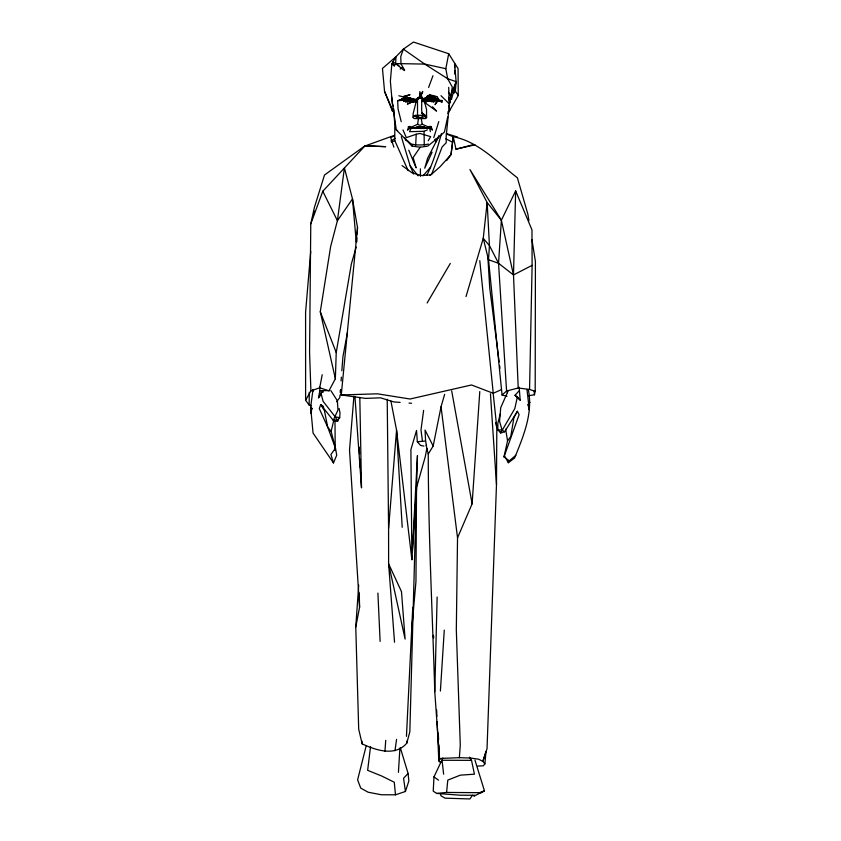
<?xml version="1.0" encoding="UTF-8"?>
<svg xmlns="http://www.w3.org/2000/svg" width="841" height="841" viewBox="0 0 841 841"><rect width="100%" height="100%" fill="white"/><g stroke="black" fill="none" stroke-linecap="round" stroke-linejoin="round"><path stroke-width="1.26" d="M528.537 395.743L534.445 394.776L535.191 391.328L535.412 261.414L531.954 239.759M412.374 550.582L417.462 455.57L416.526 487.664L415.959 581.53L411.712 629.488M477.783 766.056L483.312 765.804L484.889 763.88L482.839 761.399L487.034 748.711L496.484 484.469L496.81 427.659L493.099 392.558M310.781 223.885L322.797 191.254L365.068 145.766L385.577 146.67L365.068 145.766L324.51 175.012L314.45 207.233L310.781 223.885L309.562 352.316L310.907 390.886L305.609 400.232L309.141 405.057L311.569 405.656M309.141 405.057L309.288 392.274M428.384 144.053L424.274 144.915L415.696 144.936L416.221 134.234L419.953 133.446L430.666 136.652L428.206 140.783M444.658 394.292L441.041 406.792L457.536 537.82L456.316 629.888L460.279 745.2L459.375 757.678L441.725 758.382L439.57 759.318L438.802 760.842L439.517 761.914L441.462 762.314M535.191 391.328L529.557 389.436L532.111 265.346L531.964 229.887L515.649 190.928L501.373 220.226L498.545 263.275L506.576 391.002L502.077 395.049L507.028 396.227M426.881 448.327L425.273 456.621L416.526 487.664L409.83 731.838L406.75 743.213C395.175 756.753 375.832 750.298 362.156 743.875L358.697 729.189L355.764 627.029L358.697 585.157M426.429 127.8L431.097 128.705L431.034 126.623L430.308 127.769L429.057 127.191L430.066 126.36L429.719 128.242L428.637 127.885C421.993 129.409 415.38 127.275 408.831 128.757L407.475 130.166L408.873 126.676L410.807 127.401L417.609 124.268L419.88 125.362L422.15 124.258L430.308 127.769L432.474 130.103L431.034 126.623L429.089 127.359M438.855 744.958L439.57 759.318L434.776 691.712L437.141 597.015M506.576 391.002L518.214 388.006L513.494 274.944L515.649 190.928M310.907 390.886L319.696 387.806L328.978 390.802L335.359 378.765L336.232 352.516L351.37 263.864L356.237 247.033M442.25 100.584L438.939 100.752L436.752 98.691L429.446 96.747L423.727 99.806L421.762 101.53L421.635 110.318L422.76 115.448L421.373 117.729L418.25 117.74L413.467 115.9L413.215 117.719L414.529 118.581L425.262 118.549L426.597 117.677L426.534 109.383L423.727 98.944L419.806 96.347L419.796 91.648L423.086 99.837L422.603 101.172L423.233 99.743L425.788 98.765L434.986 98.092L438.382 100.132L442.25 100.584L436.5 101.656L435.039 104.683L438.382 100.132L442.261 102.097L436.584 100.289L432.526 101.435L427.943 100.405L426.229 100.752L434.366 101.341L434.765 100.1L433.988 97.682L433.273 99.396L431.17 98.481L430.455 100.689L428.963 101.404L428.71 98.87L429.352 97.735L430.645 98.86L428.71 98.87L430.319 99.427L428.574 100.163L430.256 100.068L428.963 101.404M406.455 736.338L412.763 607.244M356.784 241.903L356.983 237.961M357.183 234.029L357.52 227.48L352.495 198.949L344.421 167.916L337.409 220.678L330.639 246.581L320.284 311.748L335.359 378.765M442.902 757.983L433.977 776.884L433.231 791.139L436.626 793.42L460.269 795.197L475.754 795.281L484.448 790.824L474.934 760.043M412.101 555.785L411.89 559.685L396.553 430.15L390.939 401.136M518.95 391.002L515.028 395.333L520.19 400.158L519.17 387.217M398.424 772.343L399.927 748.006M313.525 391.012L313.041 389.509L310.644 407.055L313.062 433.073L333.478 462.928L336.715 455.191L335.485 448.179L327.717 427.165L319.296 408.589L320.736 404.584L333.225 420.374L336.968 420.668L339.69 417.683L339.995 412.973L339.112 408.516M416.526 487.664L411.89 559.685L410.892 449.641L416.537 430.455L417.325 441.704L420.5 445.373L423.875 446.098M440.39 691.039L444.279 630.13M397.656 100.689L402.976 100.321L403.88 101.036L414.56 102.097L415.097 100.205C409.809 96.147 403.123 98.586 397.656 100.689L398.066 109.036L401.231 121.693M406.75 743.213L406.897 741.016M457.536 537.82L472.116 503.833L479.791 391.528M403.88 101.036L407.254 101.561L407.601 97.745C405.33 98.145 405.719 101.74 408.011 101.687L409.189 98.092L409.998 99.501L409.493 101.036L408.821 101.519L407.959 99.764L406.024 99.469L407.191 101.509L409.493 101.036L408.705 100.415L406.518 101.015M432.526 101.435L433.493 102.318L434.366 101.341L433.136 100.657L434.639 98.807L433.273 99.396M384.936 751.391L385.735 740.343M340.006 394.997L339.806 397.541L336.673 401.735M340.195 392.442L340.395 389.898M341.068 380.973L341.362 377.146M341.845 370.776L342.918 356.752L347.48 332.332M353.935 396.037L349.52 450.145L359.58 607.17L355.764 627.029M394.534 642.24L388.616 563.796L388.584 528.463L396.553 430.15L402.208 527.275M454.697 67.637L454.592 63.706L456.127 81.661L455.359 91.196L453.667 93.593M310.728 251.354L305.588 312.337L305.609 400.232M313.903 213.719L314.124 211.123M447.832 113.651L458.25 95.506L458.072 68.552L448.705 53.719L413.436 42.05L403.386 49.125L395.974 56.704L391.822 63.958L390.371 81.241L392.369 103.948L393.273 105.987M484.889 763.88L486.014 751.37L482.839 761.399L478.655 759.213L470.823 758.056L459.375 757.678M427.869 98.271L428.111 95.727M436.626 793.42L446.592 792.443L447.78 780.112L460.279 775.16L474.429 774.172L471.517 760.348L469.52 757.194M357.52 227.48L341.267 394.955L365.541 398.392L380.521 397.825L393.809 401.924L400.148 402.408M449.683 101.53L446.172 136.368L446.235 142.718L442.135 146.923L431.748 173.94L429.888 175.275M370.545 746.566L367.643 770.324L381.782 776.054L394.282 782.225L395.47 794.808L381.372 794.756L368.127 792.222L360.726 788.091L357.614 779.859L366.266 745.536M446.266 133.971L453.257 136.736L451.039 154.555L446.592 160.62M427.396 129.871L424.053 131.301L424.274 144.915M450.366 101.488L449.893 102.949L452.3 87.001L447.654 78.718L445.825 68.699L448.705 53.719M423.622 410.355L420.994 429.972L422.466 441.315L425.588 440.957L425.052 430.066L433.168 446.035L428.258 454.024C428.269 533.352 432.453 612.437 434.776 691.712M394.976 750.687L396.574 739.365M417.609 124.268L418.492 118.297L422.666 118.276L417.136 118.297M426.229 100.752L432.61 97.934L435.859 99.028L438.245 101.067L438.939 100.752L438.497 98.702L436.868 96.652L429.93 96.168L422.277 99.059L421.762 101.53L423.233 99.743L423.296 100.615L424.085 100.668L424.253 99.595L426.503 98.923L434.986 98.092M310.907 413.047L311.748 408.211L310.644 407.055L310.907 413.047L311.548 411.06M413.467 115.9L415.685 115.333L418.25 117.74L417.525 115.469L417.514 99.659L417.83 97.945L419.806 96.347L422.708 91.417L422.224 93.761L419.796 93.856M320.936 394.86L318.508 397.782L319.853 390.634L319.654 387.007M319.696 387.806L322.219 374.708M433.168 446.035L441.041 406.792M447.675 117.015L444.447 132.005L438.077 137.808L427.775 146.103L420.185 147.238L412.311 146.134L396.269 129.861L391.559 96.715M515.028 395.333L517.373 396.878L514.85 408.484L500.679 432.947L497.893 429.856L497.819 423.338L500.206 414.129M505.63 429.173L507.554 440.779L503.99 456.905L509.299 460.847L515.848 455.286M333.478 462.928L330.902 454.508L335.485 448.179L331.123 431.38L333.835 420.08M436.784 101.624L437.415 99.154M438.781 121.598L433.777 137.588M528.915 220.657L527.896 214.287L517.383 177.787C497.462 162.502 478.718 141.582 453.257 136.736L451.039 154.555L440.148 166.665L430.865 174.886L421.026 175.506L411.943 172.762L402.061 165.603M451.438 99.469L456.127 81.661L447.654 78.718L424.737 64.095L403.386 49.125L400.768 56.494L400.999 63.895L404.637 70.192M441.441 133.635C437.53 147.774 433.525 162.019 426.871 175.149M466.009 296.579L483.249 238.308L487.16 202.555L469.972 169.577L501.373 220.226L513.494 274.944L532.111 265.346M413.215 117.719L413.12 113.808L416.064 102.108L415.675 100.121L413.246 98.954L416.001 99.816L413.509 101.75L414.298 100.363L413.246 98.954L406.865 97.955L403.596 98.113L400.064 100.079L407.055 98.134L404.763 98.166L400.064 100.079M395.47 794.808L405.436 791.486L408.842 781.005L408.095 773.468L400.379 747.943M407.664 98.376L407.149 96.841L407.065 98.628L406.203 97.262L406.634 99.112L405.33 98.229L404.92 99.459L405.709 101.887L407.328 101.288C412.332 101.74 406.718 95.348 406.487 100.342L407.328 101.288M407.78 98.008L405.341 98.439L402.976 100.321L407.055 98.134L403.943 99.101L402.976 100.321L407.254 101.498L408.432 97.745L406.108 100.3L407.191 101.509L415.675 100.121L413.246 98.954M425.262 118.549L426.24 115.869L421.814 112.925L423.412 114.513M409.125 100.92L410.376 101.929L411.165 99.511L410.765 98.271L408.905 98.649M428.605 87.464L432.968 75.722M330.891 390.645L337.367 400.758L337.956 410.051L333.225 420.374L337.693 421.194L339.049 417.651M456.127 81.661L450.471 95.906L448.495 92.226M394.177 112.599L392.274 110.823L393.22 108.51M408.011 101.687L406.834 98.071L409.914 100.321L407.191 101.509L407.959 99.764L407.601 97.745M508.143 390.813L500.721 407.706L499.543 421.362L502.066 430.014L504.579 431.79L517.404 411.281L519.128 414.655L503.99 456.905L504.621 456.001L508.311 462.718L514.576 458.061C523.281 436.479 533.278 413.246 528.285 389.53M425.451 100.184L427.617 95.454M432.106 152.189L424.726 168.221L427.543 158.402L438.077 137.808L434.723 139.574M424.253 99.595L423.296 100.615L424.526 102.381L436.574 111.107L432.432 106.754M435.596 142.287L438.981 135.496M431.328 101.645L433.22 98.334L430.939 97.871L429.772 99.921L431.328 101.645L433.462 100.668L433.22 98.334L431.086 99.091L429.772 99.921L433.462 100.668M318.508 397.782L320.947 393.01L323.354 391.938L319.853 390.634L329.661 390.645M508.311 462.718L509.299 460.847M517.404 411.281L513.904 417.683L510.771 436.511L507.554 440.779M406.981 99.637L406.277 98.681L407.191 101.509L409.189 98.092L407.769 98.775M391.822 63.958L394.292 65.913L395.669 63.559L395.974 56.704L382.455 68.457L384.589 91.711L391.874 108.352L393.83 110.129M427.123 302.981L450.303 263.422M402.744 99.196L407.055 98.134L402.744 99.196L403.596 98.113L404.679 98.66L407.055 98.134M420.185 147.238L413.131 157.551L416.106 167.874L408.768 150.171M528.022 404.826L529.756 402.303L528.022 404.826L529.273 409.798L526.992 389.572M423.727 99.806L425.788 98.765M429.047 127.569L430.066 126.36L428.237 127.327M423.012 175.853L430.708 167.044M412.227 102.35L413.972 100.426M406.834 98.071L407.191 101.509L409.746 98.712L407.959 99.764M408.095 773.468L403.554 778.261L405.436 791.486M410.261 128.284L412.09 127.632L410.261 128.284L409.893 126.413L411.281 127.927L409.567 131.659L424.053 131.301M415.811 99.375L416.064 102.108L415.811 99.375L417.83 97.945L421.814 97.934M424.085 100.668L427.775 97.682M436.5 101.656L437.562 100.647M405.709 101.887L407.002 100.668L405.057 100.762L406.487 100.342L404.92 99.459L406.434 99.722L405.33 98.229M447.801 112.011L449.788 110.318L448.789 105.199M426.965 97.146L429.772 94.76L436.868 96.652L429.446 96.747L426.503 98.923M400.2 69.099L402.093 67.553M417.514 99.659L419.817 97.966L419.806 96.347M409.893 126.413L410.913 127.622L410.597 128.326L408.873 126.676L408.831 128.757L410.902 127.233M407.191 101.509L409.998 99.501L408.831 99.259M429.772 94.76L423.086 99.837L423.896 99.354M390.886 141.025L395.238 138.344M410.765 98.271L409.336 99.133L411.165 99.511L409.535 99.753L410.85 100.626L409.451 100.363L410.376 101.929M391.401 142.266L394.797 140.573L394.776 123.837L393.599 108.594M415.675 100.121L407.37 104.105L415.065 100.689L409.062 98.008L414.077 101.057L415.065 100.689M340.668 389.825L341.267 394.955L377.42 393.809L410.061 399.012L471.507 384.968L493.257 393.294L501.446 389.614M394.271 136.011L390.645 137.525L393.893 147.186M365.446 145.829L394.292 135.39M428.637 127.885L429.541 127.548L427.323 127.811L430.308 127.769L429.32 128.284L427.848 127.59M478.445 793.052L484.448 790.824L481.336 792.685L446.592 792.443M428.973 100.752L424.526 102.381L428.973 100.752L427.417 100.478M410.807 127.401L409.62 127.821L411.606 127.843M416.221 134.234L406.319 137.661L402.997 129.924M406.865 97.955L403.028 98.775M407.254 101.561L411.806 100.499L412.037 99.312L408.999 97.798M438.045 100.426L430.886 101.162M504.579 431.79L500.679 432.947L500.406 431.643M402.86 96.736L409.851 94.812L402.86 96.736L398.792 95.769M455.98 149.172L473.43 144.599L474.976 144.831L455.98 149.172L453.257 136.736M414.077 101.057L409.157 101.309L413.677 100.457L412.037 99.312L412.363 100.521M409.157 101.309L413.677 100.457M422.361 127.527L416.337 127.38M427.323 127.811L429.541 127.548L430.382 131.606M423.959 115.312L415.685 115.333L416.295 116.5L421.373 117.729L426.24 115.869L426.597 117.677M423.591 126.791L413.867 127.643M408.705 100.415L409.914 100.321M417.325 441.704L422.466 441.315M416.043 127.496L424.453 127.159M424.526 126.886L419.922 127.748L417.094 126.991M471.517 760.348L442.061 760.264L443.638 774.214M418.765 127.201L424.043 127.454M497.893 429.856L502.066 430.014M433.336 100.037L434.765 100.1L432.526 101.498L428.836 100.678M426.702 99.469L423.023 99.007L423.675 101.477M409.02 403.091L411.554 403.281M425.062 127.538L425.988 127.622L422.497 127.285M518.214 388.006L529.557 389.436M320.947 393.01L323.07 401.262L335.223 416.863L339.69 417.683M411.638 144.095L415.696 144.936M445.825 68.699L424.737 64.095L395.669 63.559L392.579 61.635L394.292 65.913M436.731 99.217L435.859 99.028L436.584 100.289M406.108 100.3L407.57 100.657M446.529 133.656L457.62 137.051M498.545 263.275L488.526 259.764L483.249 238.308L489.441 245.625L498.545 263.275L513.494 274.944M410.408 127.59L411.281 127.927M419.817 97.966L422.277 99.059M474.681 796.29L472.442 795.281L469.909 798.95L445.099 798.172L440.926 795.775L440.379 793.462M405.33 139.89L408.758 141.593M396.269 129.861L397.625 130.565M445.856 138.786L452.511 142.224M398.918 65.661L395.669 63.559L404.29 70.581M408.148 126.98L410.082 128.274M331.123 431.38L327.717 427.165L324.416 410.566L320.736 404.584L322.849 406.024M433.977 776.884L438.508 780.164M337.693 421.194L335.223 416.863M438.865 100.258L436.752 98.691L438.382 100.132M320.736 404.584L323.743 407.107M440.978 95.664L449.252 103.864L448.716 87.369M404.584 137.945L412.311 146.134L410.198 142.991M517.373 396.878L520.19 400.158M501.373 220.226L487.16 202.555L489.441 245.625L488.526 259.764L502.077 395.049M401.336 136.694L410.156 165.824L418.072 175.801M310.644 407.055L312.19 409.062L311.748 408.211M458.25 95.506L455.359 91.196L455.244 87.275M432.022 100.71L430.939 97.871M322.797 191.254L337.409 220.678L352.495 198.949L356.237 241.924M425.588 440.957L426.534 446.15M394.797 140.573L408.169 170.712M410.156 165.824L413.635 174.034M384.484 91.101L392.274 110.823M320.284 311.748L336.232 352.516M426.103 445.215L428.258 454.024M495.654 422.613L496.81 427.659M506.829 390.266L507.407 392.768M448.621 97.272L449.63 102.224M451.691 390.876L472.116 503.833M421.299 118.287L422.15 124.258M499.144 361.861L489.735 287.979L487.885 257.388M499.638 365.751L499.975 368.347M479.791 260.668L493.257 393.294M534.14 390.96L534.445 394.776M354.944 396.752L361.504 487.706L359.811 397.383M361.966 741.278L362.156 743.875M490.44 393.788L496.484 484.469M359.181 447.212L359.559 453.741M359.853 458.965L360.379 468.111M360.6 472.032L361.504 487.706M438.277 733.205L438.603 739.733M377.903 593.063L380.121 641.378M436.616 709.825L436.9 716.374M437.12 721.599L438.802 760.842M454.771 70.255L454.886 74.187M359.244 592.905L359.58 607.17M387.217 399.233L388.584 528.463M334.981 419.533L335.223 450.566M420.384 168.82L420.437 176.305M401.483 591.612L388.616 563.796L405.11 639.097L401.483 591.612M433.567 637.867L433.43 635.26L433.525 637.877"/></g></svg>
